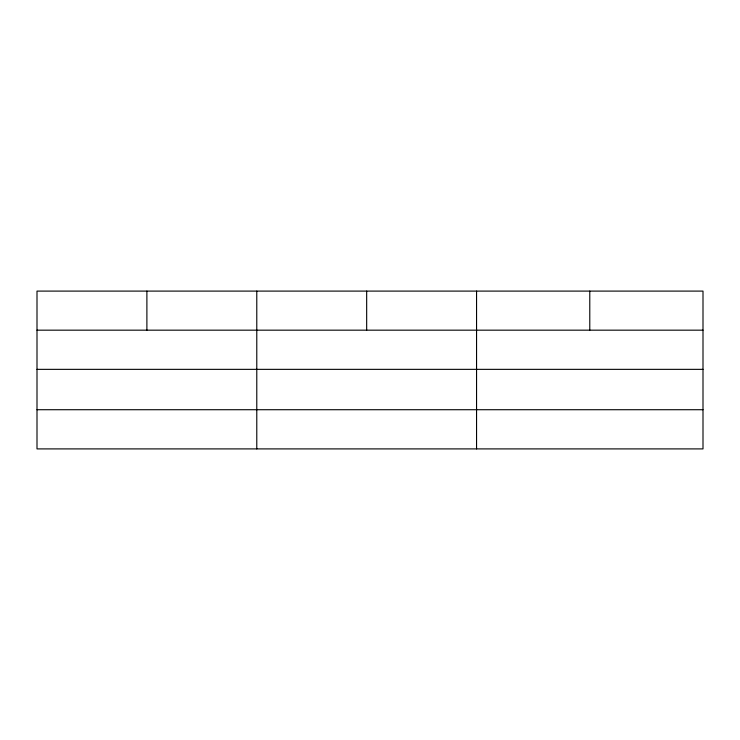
<?xml version="1.0" encoding="UTF-8"?>
<svg xmlns="http://www.w3.org/2000/svg" width="740" height="740" viewBox="0 0 740 740"><rect width="100%" height="100%" fill="white"/><g stroke="black" fill="none" stroke-linecap="round" stroke-linejoin="round"><path stroke-width="1.11" d="M703 369.353L703 291.098L37 291.098L37 448.903L703 448.903L703 369.353L37 369.353M37 330.17L703 330.17M37 409.72L703 409.72M589.78 291.098L589.78 330.17M476.56 291.098L476.56 448.903M366.67 291.098L366.67 330.17M256.78 291.098L256.78 448.903M146.89 291.098L146.89 330.17"/></g></svg>
